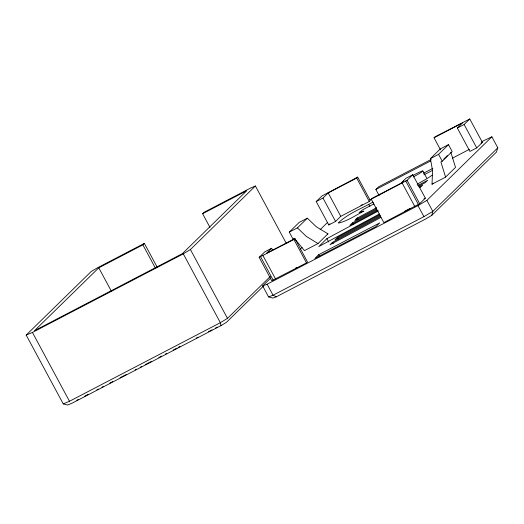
<?xml version="1.0" encoding="UTF-8"?>
<svg xmlns="http://www.w3.org/2000/svg" width="524" height="524" viewBox="0 0 524 524"><rect width="100%" height="100%" fill="white"/><g stroke="black" fill="none" stroke-linecap="round" stroke-linejoin="round"><path stroke-width="0.79" d="M432.018 184.179L432.575 170.686L430.414 158.602L440.337 148.888L448.479 144.65L452.179 151.515L442.249 161.228L440.894 161.936L445.59 177.112L432.018 184.179L433.04 183.177M270.784 277.969L262.662 285.914L268.596 296.938L272.958 298.091L276.331 296.8L424.794 219.464L431.789 215.344L432.817 211.395L497.8 147.833L491.866 136.81L481.864 141.591M497.8 147.833L496.352 152.189L431.789 215.344M263.317 286.242L226.407 322.345L220.997 325.627L72.535 402.963L67.642 405.026L63.26 403.906L26.2 335.078L91.183 271.517L97.281 267.915L144.362 243.391L157.108 267.063M144.362 243.391L142.875 244.846L98.781 267.81L34.499 330.69L182.418 253.636L246.699 190.762L202.605 213.727L209.947 227.357M202.605 213.727L204.091 212.272L250.551 188.077L255.404 185.974L286.392 243.529M26.2 335.078L32.429 332.445L183.289 253.858L190.415 249.535L255.404 185.974M271.602 248.284L266.389 253.38L294.888 238.531L307.483 261.928L306.494 262.897L271.753 280.746L259.157 257.349L264.817 251.815L271.602 248.284L272.749 250.407M316.195 201.563L321.847 196.028L357.682 177.112L370.285 200.509L369.289 201.485L340.783 216.327L335.576 221.423L328.79 224.96L316.195 201.563L322.981 198.033L328.188 192.93L356.687 178.088L357.682 177.112M289.268 232.125L299.191 222.412L307.333 218.174L316.286 226.728L327.945 233.855L318.016 243.562L304.444 250.636L294.318 238.282L292.962 238.99L289.268 232.125L297.409 227.881L307.333 218.174M259.157 257.349L293.899 239.501L294.888 238.531M63.26 403.906L69.482 401.266L220.349 322.686L227.475 318.363L270.41 276.364M300.376 249.031L302.119 247.328M320.105 229.735L327.644 222.353M328.79 224.96L329.937 223.84M379.107 195.511L375.865 189.492L378.597 186.819L431.265 159.381M378.348 210.982L326.904 238.61L318.775 246.562L379.514 213.943M434.049 137.792L435.044 136.816L469.779 118.974L482.381 142.364L476.722 147.899L469.936 151.436L457.341 128.039L462.548 122.944L434.049 137.792L440.54 149.844M318.651 254.73L314.885 258.411L375.957 226.597L379.723 222.916L318.651 254.73L319.764 256.799M355.986 219.248L357.23 218.03M380.588 216.497L332.498 242.324L330.015 244.747L380.974 217.381M379.808 214.722L337.463 237.47L334.98 239.894L380.201 215.613M376.756 209.797L352.357 222.903L349.875 225.327L377.863 210.294M376.697 207.642L357.316 218.049L354.833 220.473L376.37 208.912M369.879 199.926L407.089 180.289L412.748 174.754L425.344 198.151L419.685 203.685L383.856 222.602L371.261 199.205L372.25 198.236L400.749 183.387L405.962 178.291L412.748 174.754M457.341 128.039L464.126 124.509L469.779 118.974M430.414 158.602L438.555 154.357L448.479 144.65M443.815 159.08L447.319 155.648M420.215 187.553L422.698 185.123L419.108 187.055M445.59 177.112L455.52 167.398L450.823 152.222M262.662 285.914L267.122 284.198L417.988 205.618L426.877 200.371L491.866 136.81M403.801 180.819L402.786 181.959M268.596 296.938L273.056 295.222L423.923 216.635L432.817 211.395L426.877 200.371M373.743 204.006L363.165 209.495L359.045 212.62L363.872 211.1C355.639 215.344 347.609 220.958 338.556 223.093L338.465 222.759C348.185 213.445 361.265 208.775 372.774 202.166L373.887 204.236M178.134 347.478L179.981 346.462M417.608 185.666L427.656 180.269L425.174 182.699L418.715 186.171M375.865 189.492L430.702 160.927M360.905 205.395L362.346 204.642M481.019 143.072L482.381 142.364M423.477 173.254L432.857 168.368M452.33 158.222L469.393 149.333M423.942 174.826L432.366 170.438M327.415 234.13L327.945 233.855M423.975 198.865L425.344 198.151M295.372 268.236L296.8 267.495M404.797 211.238L410.495 208.27M76.805 400.284L78.24 399.537M84.705 396.17L88.294 394.297M96.914 389.804L98.348 389.057M101.944 387.19L103.379 386.437M109.843 383.07L112.712 381.577M120.055 377.752L126.52 374.385M135.14 369.898L136.574 369.145M140.163 367.278L141.604 366.525M145.194 364.658L151.659 361.291M158.844 357.545L161.72 356.051M165.309 354.178L166.743 353.431M173.208 350.065L176.804 348.191M196.52 337.921L197.928 337.187M208.493 331.685L212.01 329.851M215.534 328.017L217.316 327.087M276.331 296.8L273.056 295.222L267.122 284.198M318.016 243.562L306.357 236.435L297.409 227.881M426.647 177.957L422.75 170.817L420.576 171.656A11.777 0.74 -28.3 0 0 412.964 175.448M464.126 124.509L476.722 147.899M438.555 154.357L442.249 161.228M407.089 180.289L419.685 203.685M405.733 180.996L418.329 204.393M417.988 205.618L423.923 216.635M402.203 183.086L414.798 206.482M356.687 178.088L369.289 201.485M368.745 204.432L369.859 206.502M357.316 218.049L358.062 219.425M352.357 222.903L353.097 224.279M328.188 192.93L340.783 216.327M322.981 198.033L335.576 221.423M337.463 237.47L338.203 238.846M332.498 242.324L333.238 243.699M326.904 238.61L328.758 242.049M293.899 239.501L306.494 262.897M262.969 255.614L275.565 279.01M260.513 256.642L273.115 280.039M190.415 249.535L227.475 318.363M183.289 253.858L220.349 322.686L220.997 325.627M142.875 244.846L155.51 268.301M98.781 267.81L111.442 291.324M32.429 332.445L69.482 401.266M422.94 171.093A11.731 0.734 -28.3 0 1 413.22 176.981M432.077 175.127A18.012 1.133 -28.3 0 1 417.156 184.166"/></g></svg>
